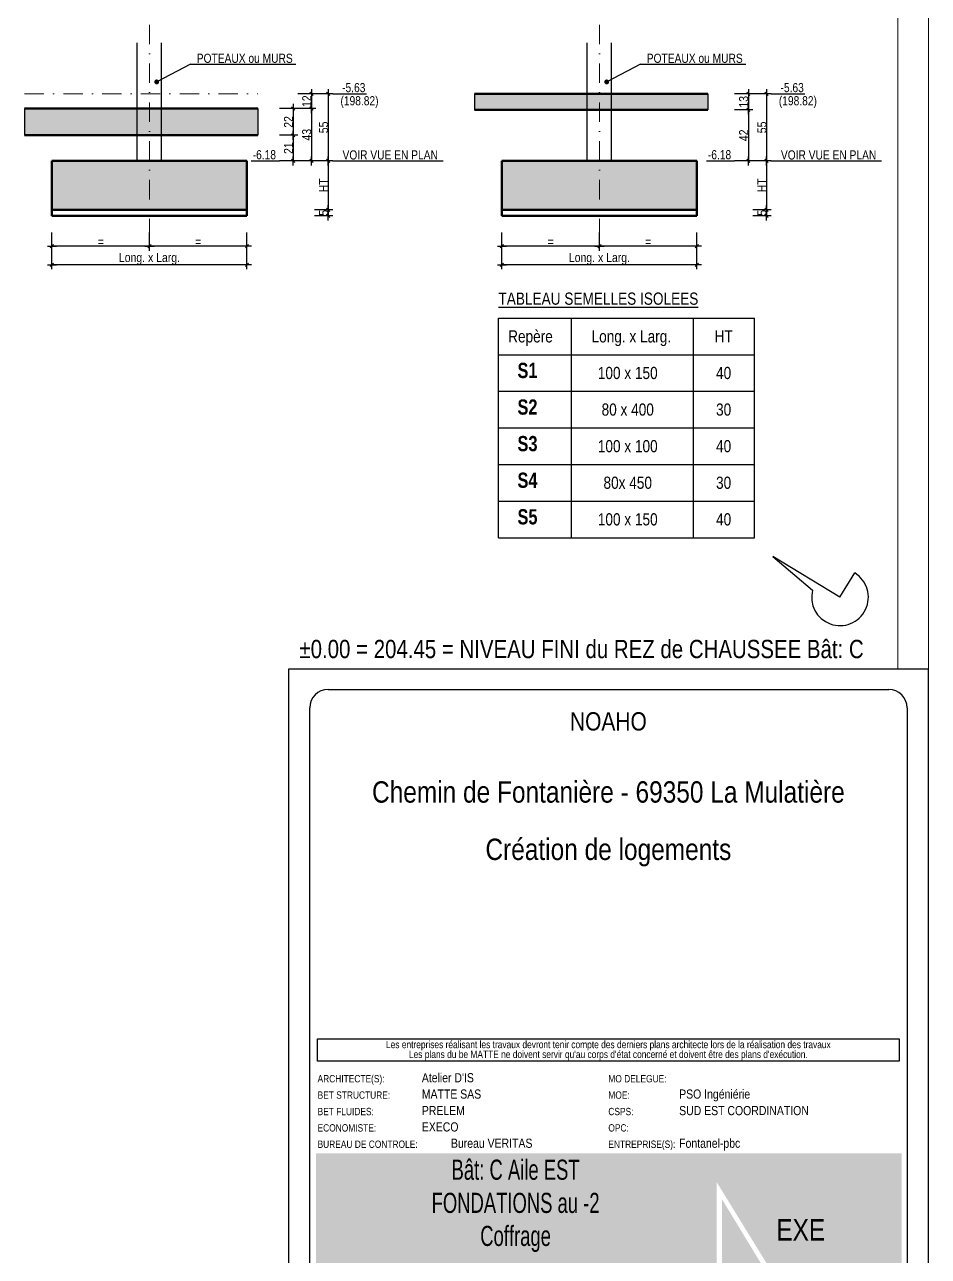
# Model space of a CAD drawing. Header units: centimetres. Extents: x 16433 to 114398, y -50094 to -12305.
# Drawn here: x 33590 to 35073, y -38726 to -36706 of the extents above; entities that cross this region are included whole.
import ezdxf
from ezdxf.enums import TextEntityAlignment as Align

# ---------------------------------------------------------------- set-up
doc = ezdxf.new("R2010")
doc.units = ezdxf.units.CM
doc.header["$LTSCALE"] = 0.5
doc.linetypes.add('TIRETPT2', pattern=[12.7, 6.35, -3.175, 0, -3.175])
doc.linetypes.add('TIRETPTX2', pattern=[50.8, 25.4, -12.7, 0, -12.7])
doc.layers.get('DEFPOINTS').update_dxf_attribs({"linetype": 'CONTINUOUS'})
for name, color, linetype in [('01-cartouche', 7, 'CONTINUOUS'), ('01-cartouche-cage A', 7, 'CONTINUOUS'), ('01_cote_gen', 4, 'CONTINUOUS'), ('01_linteaux', 2, 'CONTINUOUS'), ('01_poch_murs', 253, 'CONTINUOUS'), ('01_poch_poteaux', 250, 'CONTINUOUS'), ('01_texte', 230, 'CONTINUOUS'), ('AA_COTES', 2, 'CONTINUOUS')]:
    doc.layers.add(name, color=color, linetype=linetype)
for name, color, linetype, lineweight in [('01_Cad_1_', 5, 'CONTINUOUS', 9), ('01_murs_coup', 5, 'CONTINUOUS', 60), ('01_tram_axes', 2, 'TIRETPTX2', 9)]:
    doc.layers.add(name, color=color, linetype=linetype, lineweight=lineweight)
doc.styles.add('cartouche', font='ARIALN.TTF', dxfattribs={"width": 0.01})
doc.styles.add('impact', font='impact.ttf')
doc.styles.add('MATTE_TXT', font='arial.ttf')
doc.styles.add('STYLE2', font='ARIALN.TTF')
doc.styles.add('stylemattecart', font='ARIALN.TTF')
doc.dimstyles.new('JB25', dxfattribs={"dimscale": 0.1, "dimtxt": 150, "dimasz": 15, "dimexe": 0.1, "dimexo": 0.1, "dimgap": 0.09, "dimtad": 1, "dimdec": 1, "dimlfac": 0.5, "dimdsep": 46, "dimtxsty": 'STYLE2', "dimblk1": 'BOND_G', "dimblk2": 'BOND_D', "dimsah": 1, "dimcen": 1.5, "dimdle": 0.01, "dimse1": 1, "dimse2": 1, "dimclrd": 4, "dimclre": 2, "dimclrt": 6, "dimazin": 2, "dimtfac": 2.333333, "dimtdec": 1, "dimtix": 1, "dimtmove": 2, "dimatfit": 3, "dimldrblk": 'BOND_G', "dimfxl": 1, "dimtolj": 1, "dimtzin": 0, "dimarcsym": 0})

# ---------------------------------------------------------------- blocks, each defined once
blk = doc.blocks.new('cartstruc')
at = {"layer": '01-cartouche-cage A', "linetype": 'Continuous'}
h = blk.add_hatch(color=9, dxfattribs=at)
h.dxf.hatch_style = 2
h.paths.add_polyline_path([(-43.6, 691.3), (-1004.8, 691.3), (-1004.8, 473.8), (-347.3, 473.8), (-347.3, 644.1), (-242.5, 473.8), (-43.6, 473.8)])
h.paths.add_polyline_path([(-951, 670.1), (-407.9, 670.1), (-407.9, 498.5), (-951, 498.5)], flags=24)
h.paths.add_polyline_path([(-223.9, 590.8), (-105, 590.8), (-105, 608.8), (-223.9, 608.8)], flags=24)
h.paths.add_polyline_path([(-224.7, 609.7), (-105.7, 609.7), (-105.7, 627.7), (-224.7, 627.7)], flags=24)
h.paths.add_polyline_path([(-226.3, 624.9), (-64.8, 624.9), (-64.8, 652.4), (-226.3, 652.4)], flags=24)
h.paths.add_polyline_path([(-226.3, 646.9), (-85, 646.9), (-85, 674.3), (-226.3, 674.3)], flags=24)
h = blk.add_hatch(color=1, dxfattribs=at)
h.dxf.hatch_style = 2
h.paths.add_polyline_path([(-338.4, 615.7), (-338.4, 95.5), (-95.1, 215.8)])
h.paths.add_polyline_path([(-318.9, 264.4), (-190.8, 265.4), (-191.1, 303.5), (-319.2, 302.5)], flags=24)
h.paths.add_polyline_path([(-326.5, 202.5), (-70.2, 203.9), (-70.5, 265.1), (-326.9, 263.8)], flags=9)
h = blk.add_hatch(color=8, dxfattribs=at)
h.dxf.hatch_style = 2
h.paths.add_polyline_path([(-45, 258.5), (-110.7, 258.5), (-81.6, 211.1), (-347.1, 79.6), (-347.1, 258.5), (-1003.4, 258.5), (-1003.4, 43.7), (-45, 43.7)])
h.paths.add_polyline_path([(-202.1, 89.1), (-60, 89.1), (-60, 127.9), (-202.1, 127.9)], flags=24)
h.paths.add_polyline_path([(-999.3, 201), (-637.8, 201), (-637.8, 47), (-999.3, 47)], flags=24)
h.paths.add_polyline_path([(-978.3, 193.3), (-435, 193.3), (-435, 254.8), (-978.3, 254.8)], flags=24)
h.paths.add_polyline_path([(-559.9, 135.5), (-504.8, 135.5), (-504.8, 166.4), (-559.9, 166.4)], flags=24)
h.paths.add_polyline_path([(-203.2, 50.3), (-56.6, 50.3), (-56.6, 88.6), (-203.2, 88.6)], flags=24)
h.paths.add_polyline_path([(-457.1, 55), (-402.4, 55), (-402.4, 85.9), (-457.1, 85.9)], flags=24)
h.paths.add_polyline_path([(-458.8, 92.7), (-404.1, 92.7), (-404.1, 123.6), (-458.8, 123.6)], flags=24)
h.paths.add_polyline_path([(-557.8, 55.3), (-498.9, 55.3), (-498.9, 86.2), (-557.8, 86.2)], flags=24)
h.paths.add_polyline_path([(-550.6, 93.7), (-498.3, 93.7), (-498.3, 124.6), (-550.6, 124.6)], flags=24)
h.paths.add_polyline_path([(-459.9, 172.5), (-408.3, 172.5), (-408.3, 203.4), (-459.9, 203.4)], flags=24)
h.paths.add_polyline_path([(-547.6, 175), (-500.7, 175), (-500.7, 205.9), (-547.6, 205.9)], flags=24)
h.paths.add_polyline_path([(-562.3, 213.8), (-499.3, 213.8), (-499.3, 244.7), (-562.3, 244.7)], flags=8)
h.paths.add_polyline_path([(-458.6, 213), (-411.3, 213), (-411.3, 243.9), (-458.6, 243.9)], flags=24)
h.paths.add_polyline_path([(-457.7, 133.4), (-405.4, 133.4), (-405.4, 164.4), (-457.7, 164.4)], flags=24)
for p, q in [((0, 1485), (-1050, 1485)), ((-1050, 1485), (-1050, 0)), ((0, 0), (0, 1485)), ((-1050, 0), (0, 0))]:
    blk.add_line(p, q, dxfattribs=at)
at = {"layer": '01-cartouche-cage A', "color": 7, "linetype": 'Continuous'}
for p, q in [((-985, 1452), (-65, 1452)), ((-1015, 60), (-1015, 1422)), ((-35, 1422), (-35, 292.1)), ((-35, 292.1), (-35, 60)), ((-65, 30), (-985, 30))]:
    blk.add_line(p, q, dxfattribs=at)
at = {"layer": '01-cartouche-cage A', "color": 7}
for p, q in [((-1002.2, 879.3), (-48.1, 879.3)), ((-1002.2, 842.3), (-1002.2, 879.3)), ((-48.1, 879.3), (-48.1, 842.3)), ((-48.1, 842.3), (-1002.2, 842.3))]:
    blk.add_line(p, q, dxfattribs=at)
at = {"layer": '01-cartouche-cage A', "color": 8}
for p, q in [((-914.7, 466.6), (-914.7, 263.2)), ((-809.1, 466.6), (-809.1, 263.2)), ((-1003.6, 442.3), (-351, 442.3)), ((-1003.6, 414.4), (-351, 414.4)), ((-1003.6, 383.3), (-351, 383.3)), ((-1003.6, 352.2), (-351, 352.2)), ((-1003.6, 321.1), (-351, 321.1)), ((-1003.6, 290), (-351, 290))]:
    blk.add_line(p, q, dxfattribs=at)
at = {"layer": '01-cartouche-cage A', "color": 7, "linetype": 'Continuous'}
for centre, start, end in [((-985, 1422), 90, 180), ((-65, 1422), 0, 90), ((-985, 60), 180, 270), ((-65, 60), 270, 0)]:
    blk.add_arc(centre, 30, start, end, dxfattribs=at)
at = {"layer": '01-cartouche-cage A', "color": 7, "style": 'stylemattecart'}
for s, p in [('Les entreprises réalisant les travaux devront tenir compte des derniers plans architecte lors de la réalisation des travaux', (-525.1, 869.8)), ("Les plans du be MATTE ne doivent servir qu'au corps d'état concerné et doivent être des plans d'exécution.", (-525.1, 853.7))]:
    blk.add_text(s, height=12, dxfattribs=at).set_placement(p, align=Align.MIDDLE_CENTER)
at = {"layer": '01-cartouche-cage A', "color": 8, "style": 'cartouche'}
for s, p in [('ARCHITECTE(S):', (-1002.2, 807.7)), ('MO DELEGUE:', (-525.1, 807.7)), ('BET STRUCTURE:', (-1002.2, 780.9)), ('MOE:', (-525.1, 780.9)), ('BET FLUIDES:', (-1002.2, 753.9)), ('CSPS:', (-525.1, 753.9)), ('ECONOMISTE:', (-1002.2, 727.1)), ('OPC:', (-525.1, 727.1)), ('BUREAU DE CONTROLE:', (-1002.2, 700.3)), ('ENTREPRISE(S):', (-525.1, 700.3))]:
    blk.add_text(s, height=12, dxfattribs=at).set_placement(p)
at = {"layer": '01-cartouche-cage A', "color": 7, "style": 'stylemattecart'}
for s, height, p in [('Contrainte de sol:', 12, (-249.5, 493.8)), ('Contrainte sur le sol:', 12, (-246.5, 494.4)), ('Dessiné par :', 15, (-558.6, 137)), ('Contrôlé par :', 15, (-558.6, 108.9)), ('119 BOULEVARD STALINGRAD 69100 VILLEURBANNE', 12, (-995.8, 103.8)), ('Tél. 04 72 44  02 87  Fax 04 72 44 26 59', 12, (-942.6, 78.4)), ('Echelle         :', 15, (-558.6, 80.8)), ('E-mail : bet@matte.fr', 12, (-884.2, 55.6))]:
    blk.add_text(s, height=height, dxfattribs=at).set_placement(p)
for s, height, width, p, p2 in [('INDICE', 16, 0.941138, (-988.7, 451.3), (-930.3, 451.3)), ('DATE', 16, 0.922192, (-883.4, 452), (-838.3, 452)), ('MODIFICATIONS', 16, 0.943218, (-674.7, 452.8), (-537.3, 452.8)), ('Aciers HA (T) FeE500', 16, 0.978863, (-225.4, 442.3), (-49.9, 442.3)), ('Aciers Doux (Ø) FeE 235', 16, 0.76709, (-207, 412.3), (-49.9, 412.3)), ('Aciers TS FeE 500', 16, 0.901377, (-188.6, 382.3), (-49.9, 382.3)), ('Béton fc28 >= 25MPa', 16, 0.678142, (-170.1, 352.3), (-49.9, 352.3)), ('Enrobage = 3 cm', 16, 0.726904, (-151.7, 322.3), (-49.9, 322.3)), ('Affaire N°', 25, 1.15762, (-196.3, 96), (-51.1, 96))]:
    blk.add_text(s, height=height, dxfattribs=dict(at, width=width)).set_placement(p, p2, align=Align.FIT)
at = {"layer": '01-cartouche-cage A', "color": 255, "style": 'stylemattecart'}
for s, height, p in [('PLAN N°', 25, (-321, 317.2)), ('DATE :', 15, (-321, 231.2)), ("BUREAU D'ÉTUDES", 20, (-926.6, 170.9)), ('STRUCTURES ET FLUIDES', 20, (-966.1, 137.2))]:
    blk.add_text(s, height=height, dxfattribs=at).set_placement(p)
at = {"layer": '01-cartouche-cage A', "color": 255, "style": 'stylemattecart', "width": 1.812358}
blk.add_text('MATTÉ', height=41, dxfattribs=at).set_placement((-968, 203.6), (-679.6, 203.6), align=Align.FIT)
at = {"layer": '01-cartouche-cage A', "color": 7, "style": 'stylemattecart'}
for tag, height, p in [('NOMCLIENT', 30, (-525, 1399.6)), ('ADRESSE1CLIENT', 25, (-525, 1326.7)), ('ADRESSE2CLIENT', 25, (-525, 1283.9)), ('NOMAFFAIRE1', 45, (-525.1, 1189.8)), ('NOMAFFAIRE2', 45, (-525.1, 1110.4)), ('NOMAFFAIRE3', 45, (-525.1, 1031.7)), ('ADRESSE1AFFAIRE', 20, (-525.1, 943.3)), ('ADRESSE2AFFAIRE', 20, (-525.1, 909.2)), ('INDICE-A', 15, (-959.1, 428.4)), ('DATE-A', 15, (-861.9, 428.4)), ('INDICE-B', 15, (-959.1, 400.5)), ('DATE-B', 15, (-861.9, 400.5)), ('INDICE-C', 15, (-959.1, 369.4)), ('DATE-C', 15, (-861.9, 369.4)), ('INDICE-D', 15, (-959.1, 338.3)), ('DATE-D', 15, (-861.9, 338.3)), ('INDICE-E', 15, (-959.1, 307.2)), ('DATE-E', 15, (-861.9, 307.2)), ('INDICE-F', 15, (-959.1, 276.1)), ('DATE-F', 15, (-861.9, 276.1))]:
    blk.add_attdef(tag, text='', height=height, dxfattribs=at).set_placement(p, align=Align.MIDDLE_CENTER)
for tag, height, p in [('NOMARCHI', 15, (-831.1, 803.3)), ('MODEL', 15, (-408.9, 803.3)), ('BETSTRUCTURE', 15, (-831.1, 776.5)), ('MOE', 15, (-408.9, 776.5)), ('BETFLUIDES', 15, (-831.1, 749.5)), ('CSPS', 15, (-408.9, 749.5)), ('ECONOMISTE', 15, (-831.1, 722.7)), ('OPC', 15, (-408.9, 722.7)), ('BDC', 15, (-831.1, 695.9)), ('NOMENTREPRISE', 15, (-408.9, 695.9)), ('NUMBAT', 27, (-249.5, 614.7)), ('PHASE', 35, (-249.5, 537.9)), ('CONT-SOL', 12, (-138.6, 490.2)), ('NOMDESS', 15, (-451.8, 132.3)), ('NOMING', 15, (-451.8, 104.3)), ('ECH', 15, (-451.8, 76.3)), ('NUMAFF', 25, (-196.3, 48.9))]:
    blk.add_attdef(tag, text='', height=height, dxfattribs=at).set_placement(p, align=Align.BOTTOM_LEFT)
at = {"layer": '01-cartouche-cage A', "color": 7, "style": 'stylemattecart', "width": 0.8}
for tag, p in [('TITRTEPLAN1', (-677.3, 664.6)), ('TITRTEPLAN2', (-677.3, 610.2)), ('TITRTEPLAN3', (-677.3, 556)), ('TITRTEPLAN4', (-677.3, 501.4))]:
    blk.add_attdef(tag, text='', height=33, dxfattribs=at).set_placement(p, align=Align.MIDDLE_CENTER)
at = {"layer": '01-cartouche-cage A', "color": 7, "style": 'stylemattecart'}
for tag, p in [('MODIF-A', (-802.6, 428.4)), ('MODIF-B', (-802.6, 400.5)), ('MODIF-C', (-802.6, 369.4)), ('MODIF-D', (-802.6, 338.3)), ('MODIF-E', (-802.6, 307.2)), ('MODIF-F', (-802.6, 276.1))]:
    blk.add_attdef(tag, text='', height=15, dxfattribs=at).set_placement(p, align=Align.MIDDLE_LEFT)
at = {"layer": '01-cartouche-cage A', "color": 255, "style": 'stylemattecart'}
for tag, height, p in [('N°P', 35, (-321, 256)), ('IP', 35, (-210.3, 256)), ('DATEPLAN', 15, (-257.7, 226.8))]:
    blk.add_attdef(tag, text='', height=height, dxfattribs=at).set_placement(p, align=Align.BOTTOM_LEFT)
blk = doc.blocks.new('BOND_G')
at = {"layer": 'AA_COTES', "color": 0}
for p, q in [((0, -5), (0, 15)), ((5, 0), (-5, 0)), ((1.8, 1.8), (-1.8, -1.8))]:
    blk.add_line(p, q, dxfattribs=at)
blk = doc.blocks.new('BOND_D')
at = {"layer": 'AA_COTES', "color": 0}
for p, q in [((5, 0), (-5, 0)), ((-1.8, -1.8), (1.8, 1.8)), ((0, 5), (0, -15))]:
    blk.add_line(p, q, dxfattribs=at)
blk = doc.blocks.new('*D3890')
at = {"layer": '01_poch_poteaux', "color": 4, "lineweight": -2, "transparency": 16777216}
blk.add_line((34691.4, -37069.6), (34534.4, -37069.6), dxfattribs=at)
at = {"layer": 'DEFPOINTS', "color": 0}
for p in [(34532.9, -37031.6), (34692.9, -37019.7), (34532.9, -37069.6)]:
    blk.add_point(p, dxfattribs=at)
at = {"layer": '01_poch_poteaux', "color": 4, "lineweight": -2, "transparency": 16777216, "xscale": 1.5, "yscale": 1.5, "zscale": 1.5, "rotation": 180}
blk.add_blockref('BOND_D', (34532.9, -37069.6), dxfattribs=at)
at = {"layer": '01_poch_poteaux', "color": 4, "lineweight": -2, "transparency": 16777216, "xscale": 1.5, "yscale": 1.5, "zscale": 1.5}
blk.add_blockref('BOND_G', (34692.9, -37069.6), dxfattribs=at)
at = {"layer": '01_poch_poteaux', "color": 6, "transparency": 16777216, "insert": (34612.9, -37062.1), "char_height": 15, "attachment_point": 5, "style": 'STYLE2'}
blk.add_mtext('\\A1;=', dxfattribs=at)
blk = doc.blocks.new('*D3891')
at = {"layer": '01_poch_poteaux', "color": 4, "lineweight": -2, "transparency": 16777216}
blk.add_line((34531.4, -37069.6), (34374.4, -37069.6), dxfattribs=at)
at = {"layer": 'DEFPOINTS', "color": 0}
for p in [(34372.9, -37031.6), (34532.9, -37019.7), (34372.9, -37069.6)]:
    blk.add_point(p, dxfattribs=at)
at = {"layer": '01_poch_poteaux', "color": 4, "lineweight": -2, "transparency": 16777216, "xscale": 1.5, "yscale": 1.5, "zscale": 1.5, "rotation": 180}
blk.add_blockref('BOND_D', (34372.9, -37069.6), dxfattribs=at)
at = {"layer": '01_poch_poteaux', "color": 4, "lineweight": -2, "transparency": 16777216, "xscale": 1.5, "yscale": 1.5, "zscale": 1.5}
blk.add_blockref('BOND_G', (34532.9, -37069.6), dxfattribs=at)
at = {"layer": '01_poch_poteaux', "color": 6, "transparency": 16777216, "insert": (34452.9, -37062.1), "char_height": 15, "attachment_point": 5, "style": 'STYLE2'}
blk.add_mtext('\\A1;=', dxfattribs=at)
blk = doc.blocks.new('*D3885')
at = {"layer": '01_cote_gen', "color": 4, "lineweight": -2, "transparency": 16777216}
blk.add_line((34777.2, -36821.2), (34777.2, -36844.2), dxfattribs=at)
at = {"layer": 'DEFPOINTS', "color": 0}
for p in [(34754.7, -36819.7), (34754.7, -36845.7), (34777.2, -36845.7)]:
    blk.add_point(p, dxfattribs=at)
at = {"layer": '01_cote_gen', "color": 4, "lineweight": -2, "transparency": 16777216, "xscale": 1.5, "yscale": 1.5, "zscale": 1.5}
for name, p, rotation in [('BOND_G', (34777.2, -36819.7), 90), ('BOND_D', (34777.2, -36845.7), 270)]:
    blk.add_blockref(name, p, dxfattribs=dict(at, rotation=rotation))
at = {"layer": '01_cote_gen', "color": 6, "transparency": 16777216, "insert": (34769.5, -36832.7), "char_height": 15, "attachment_point": 5, "rotation": 90, "style": 'STYLE2'}
blk.add_mtext('\\A1;13', dxfattribs=at)
blk = doc.blocks.new('*D3886')
at = {"layer": '01_cote_gen', "color": 4, "lineweight": -2, "transparency": 16777216}
blk.add_line((34777.2, -36847.2), (34777.2, -36928.2), dxfattribs=at)
at = {"layer": 'DEFPOINTS', "color": 0}
for p in [(34754.7, -36845.7), (34736.8, -36929.7), (34777.2, -36929.7)]:
    blk.add_point(p, dxfattribs=at)
at = {"layer": '01_cote_gen', "color": 4, "lineweight": -2, "transparency": 16777216, "xscale": 1.5, "yscale": 1.5, "zscale": 1.5}
for name, p, rotation in [('BOND_G', (34777.2, -36845.7), 90), ('BOND_D', (34777.2, -36929.7), 270)]:
    blk.add_blockref(name, p, dxfattribs=dict(at, rotation=rotation))
at = {"layer": '01_cote_gen', "color": 6, "transparency": 16777216, "insert": (34769.6, -36887.7), "char_height": 15, "attachment_point": 5, "rotation": 90, "style": 'STYLE2'}
blk.add_mtext('\\A1;42', dxfattribs=at)
blk = doc.blocks.new('*D3887')
at = {"layer": '01_cote_gen', "color": 4, "lineweight": -2, "transparency": 16777216}
blk.add_line((34691.4, -37099.9), (34374.4, -37099.9), dxfattribs=at)
at = {"layer": 'DEFPOINTS', "color": 0}
for p in [(34372.9, -37077.1), (34692.9, -37077.1), (34372.9, -37099.9)]:
    blk.add_point(p, dxfattribs=at)
at = {"layer": '01_cote_gen', "color": 4, "lineweight": -2, "transparency": 16777216, "xscale": 1.5, "yscale": 1.5, "zscale": 1.5, "rotation": 180}
blk.add_blockref('BOND_D', (34372.9, -37099.9), dxfattribs=at)
at = {"layer": '01_cote_gen', "color": 4, "lineweight": -2, "transparency": 16777216, "xscale": 1.5, "yscale": 1.5, "zscale": 1.5}
blk.add_blockref('BOND_G', (34692.9, -37099.9), dxfattribs=at)
at = {"layer": '01_cote_gen', "color": 6, "transparency": 16777216, "insert": (34532.9, -37090.2), "char_height": 15, "attachment_point": 5, "style": 'STYLE2'}
blk.add_mtext('\\A1;Long. x Larg.', dxfattribs=at)
blk = doc.blocks.new('*D3888')
at = {"layer": '01_cote_gen', "color": 4, "lineweight": -2, "transparency": 16777216}
blk.add_line((34807.2, -37011.2), (34807.2, -37018.2), dxfattribs=at)
at = {"layer": 'DEFPOINTS', "color": 0}
for p in [(34766.8, -37009.7), (34766.8, -37019.7), (34807.2, -37019.7)]:
    blk.add_point(p, dxfattribs=at)
at = {"layer": '01_cote_gen', "color": 4, "lineweight": -2, "transparency": 16777216, "xscale": 1.5, "yscale": 1.5, "zscale": 1.5}
for name, p, rotation in [('BOND_G', (34807.2, -37009.7), 90), ('BOND_D', (34807.2, -37019.7), 270)]:
    blk.add_blockref(name, p, dxfattribs=dict(at, rotation=rotation))
at = {"layer": '01_cote_gen', "color": 6, "transparency": 16777216, "insert": (34799.5, -37014.7), "char_height": 15, "attachment_point": 5, "rotation": 90, "style": 'STYLE2'}
blk.add_mtext('\\A1;5', dxfattribs=at)
blk = doc.blocks.new('*D3889')
at = {"layer": '01_cote_gen', "color": 4, "lineweight": -2, "transparency": 16777216}
blk.add_line((34807.2, -36931.2), (34807.2, -37008.2), dxfattribs=at)
at = {"layer": 'DEFPOINTS', "color": 0}
for p in [(34784.7, -36929.7), (34784.7, -37009.7), (34807.2, -37009.7)]:
    blk.add_point(p, dxfattribs=at)
at = {"layer": '01_cote_gen', "color": 4, "lineweight": -2, "transparency": 16777216, "xscale": 1.5, "yscale": 1.5, "zscale": 1.5}
for name, p, rotation in [('BOND_G', (34807.2, -36929.7), 90), ('BOND_D', (34807.2, -37009.7), 270)]:
    blk.add_blockref(name, p, dxfattribs=dict(at, rotation=rotation))
at = {"layer": '01_cote_gen', "color": 6, "transparency": 16777216, "insert": (34799.6, -36969.7), "char_height": 15, "attachment_point": 5, "rotation": 90, "style": 'STYLE2'}
blk.add_mtext('\\A1;HT', dxfattribs=at)
blk = doc.blocks.new('*D3902')
at = {"layer": '01_cote_gen', "color": 4, "lineweight": -2, "transparency": 16777216}
blk.add_line((34807.2, -36821.2), (34807.2, -36928.2), dxfattribs=at)
at = {"layer": 'DEFPOINTS', "color": 0}
for p in [(34784.7, -36819.7), (34793.7, -36929.7), (34807.2, -36929.7)]:
    blk.add_point(p, dxfattribs=at)
at = {"layer": '01_cote_gen', "color": 4, "lineweight": -2, "transparency": 16777216, "xscale": 1.5, "yscale": 1.5, "zscale": 1.5}
for name, p, rotation in [('BOND_G', (34807.2, -36819.7), 90), ('BOND_D', (34807.2, -36929.7), 270)]:
    blk.add_blockref(name, p, dxfattribs=dict(at, rotation=rotation))
at = {"layer": '01_cote_gen', "color": 6, "transparency": 16777216, "insert": (34799.5, -36874.7), "char_height": 15, "attachment_point": 5, "rotation": 90, "style": 'STYLE2'}
blk.add_mtext('\\A1;55', dxfattribs=at)
blk = doc.blocks.new('*D3904')
at = {"layer": '01_poch_poteaux', "color": 4, "lineweight": -2, "transparency": 16777216}
blk.add_line((33953.1, -37069.6), (33796.1, -37069.6), dxfattribs=at)
at = {"layer": 'DEFPOINTS', "color": 0}
for p in [(33794.6, -37031.6), (33954.6, -37019.7), (33794.6, -37069.6)]:
    blk.add_point(p, dxfattribs=at)
at = {"layer": '01_poch_poteaux', "color": 4, "lineweight": -2, "transparency": 16777216, "xscale": 1.5, "yscale": 1.5, "zscale": 1.5, "rotation": 180}
blk.add_blockref('BOND_D', (33794.6, -37069.6), dxfattribs=at)
at = {"layer": '01_poch_poteaux', "color": 4, "lineweight": -2, "transparency": 16777216, "xscale": 1.5, "yscale": 1.5, "zscale": 1.5}
blk.add_blockref('BOND_G', (33954.6, -37069.6), dxfattribs=at)
at = {"layer": '01_poch_poteaux', "color": 6, "transparency": 16777216, "insert": (33874.6, -37062.1), "char_height": 15, "attachment_point": 5, "style": 'STYLE2'}
blk.add_mtext('\\A1;=', dxfattribs=at)
blk = doc.blocks.new('*D3905')
at = {"layer": '01_poch_poteaux', "color": 4, "lineweight": -2, "transparency": 16777216}
blk.add_line((33793.1, -37069.6), (33636.1, -37069.6), dxfattribs=at)
at = {"layer": 'DEFPOINTS', "color": 0}
for p in [(33634.6, -37031.6), (33794.6, -37019.7), (33634.6, -37069.6)]:
    blk.add_point(p, dxfattribs=at)
at = {"layer": '01_poch_poteaux', "color": 4, "lineweight": -2, "transparency": 16777216, "xscale": 1.5, "yscale": 1.5, "zscale": 1.5, "rotation": 180}
blk.add_blockref('BOND_D', (33634.6, -37069.6), dxfattribs=at)
at = {"layer": '01_poch_poteaux', "color": 4, "lineweight": -2, "transparency": 16777216, "xscale": 1.5, "yscale": 1.5, "zscale": 1.5}
blk.add_blockref('BOND_G', (33794.6, -37069.6), dxfattribs=at)
at = {"layer": '01_poch_poteaux', "color": 6, "transparency": 16777216, "insert": (33714.6, -37062.1), "char_height": 15, "attachment_point": 5, "style": 'STYLE2'}
blk.add_mtext('\\A1;=', dxfattribs=at)
blk = doc.blocks.new('*D3906')
at = {"layer": '01_cote_gen', "color": 4, "lineweight": -2, "transparency": 16777216}
blk.add_line((34030.4, -36845.2), (34030.4, -36886.2), dxfattribs=at)
at = {"layer": 'DEFPOINTS', "color": 0}
for p in [(34007.9, -36843.7), (34007.9, -36887.7), (34030.4, -36887.7)]:
    blk.add_point(p, dxfattribs=at)
at = {"layer": '01_cote_gen', "color": 4, "lineweight": -2, "transparency": 16777216, "xscale": 1.5, "yscale": 1.5, "zscale": 1.5}
for name, p, rotation in [('BOND_G', (34030.4, -36843.7), 90), ('BOND_D', (34030.4, -36887.7), 270)]:
    blk.add_blockref(name, p, dxfattribs=dict(at, rotation=rotation))
at = {"layer": '01_cote_gen', "color": 6, "transparency": 16777216, "insert": (34022.8, -36865.7), "char_height": 15, "attachment_point": 5, "rotation": 90, "style": 'STYLE2'}
blk.add_mtext('\\A1;22', dxfattribs=at)
blk = doc.blocks.new('*D3907')
at = {"layer": '01_cote_gen', "color": 4, "lineweight": -2, "transparency": 16777216}
blk.add_line((34030.4, -36889.2), (34030.4, -36928.2), dxfattribs=at)
at = {"layer": 'DEFPOINTS', "color": 0}
for p in [(34007.9, -36887.7), (33989.9, -36929.7), (34030.4, -36929.7)]:
    blk.add_point(p, dxfattribs=at)
at = {"layer": '01_cote_gen', "color": 4, "lineweight": -2, "transparency": 16777216, "xscale": 1.5, "yscale": 1.5, "zscale": 1.5}
for name, p, rotation in [('BOND_G', (34030.4, -36887.7), 90), ('BOND_D', (34030.4, -36929.7), 270)]:
    blk.add_blockref(name, p, dxfattribs=dict(at, rotation=rotation))
at = {"layer": '01_cote_gen', "color": 6, "transparency": 16777216, "insert": (34022.8, -36908.7), "char_height": 15, "attachment_point": 5, "rotation": 90, "style": 'STYLE2'}
blk.add_mtext('\\A1;21', dxfattribs=at)
blk = doc.blocks.new('*D3908')
at = {"layer": '01_cote_gen', "color": 4, "lineweight": -2, "transparency": 16777216}
blk.add_line((33953.1, -37099.9), (33636.1, -37099.9), dxfattribs=at)
at = {"layer": 'DEFPOINTS', "color": 0}
for p in [(33634.6, -37077.1), (33954.6, -37077.1), (33634.6, -37099.9)]:
    blk.add_point(p, dxfattribs=at)
at = {"layer": '01_cote_gen', "color": 4, "lineweight": -2, "transparency": 16777216, "xscale": 1.5, "yscale": 1.5, "zscale": 1.5, "rotation": 180}
blk.add_blockref('BOND_D', (33634.6, -37099.9), dxfattribs=at)
at = {"layer": '01_cote_gen', "color": 4, "lineweight": -2, "transparency": 16777216, "xscale": 1.5, "yscale": 1.5, "zscale": 1.5}
blk.add_blockref('BOND_G', (33954.6, -37099.9), dxfattribs=at)
at = {"layer": '01_cote_gen', "color": 6, "transparency": 16777216, "insert": (33794.6, -37090.2), "char_height": 15, "attachment_point": 5, "style": 'STYLE2'}
blk.add_mtext('\\A1;Long. x Larg.', dxfattribs=at)
blk = doc.blocks.new('*D3909')
at = {"layer": '01_cote_gen', "color": 4, "lineweight": -2, "transparency": 16777216}
blk.add_line((34087.9, -37011.2), (34087.9, -37018.2), dxfattribs=at)
at = {"layer": 'DEFPOINTS', "color": 0}
for p in [(34047.5, -37009.7), (34047.5, -37019.7), (34087.9, -37019.7)]:
    blk.add_point(p, dxfattribs=at)
at = {"layer": '01_cote_gen', "color": 4, "lineweight": -2, "transparency": 16777216, "xscale": 1.5, "yscale": 1.5, "zscale": 1.5}
for name, p, rotation in [('BOND_G', (34087.9, -37009.7), 90), ('BOND_D', (34087.9, -37019.7), 270)]:
    blk.add_blockref(name, p, dxfattribs=dict(at, rotation=rotation))
at = {"layer": '01_cote_gen', "color": 6, "transparency": 16777216, "insert": (34080.2, -37014.7), "char_height": 15, "attachment_point": 5, "rotation": 90, "style": 'STYLE2'}
blk.add_mtext('\\A1;5', dxfattribs=at)
blk = doc.blocks.new('*D3910')
at = {"layer": '01_cote_gen', "color": 4, "lineweight": -2, "transparency": 16777216}
blk.add_line((34087.9, -36931.2), (34087.9, -37008.2), dxfattribs=at)
at = {"layer": 'DEFPOINTS', "color": 0}
for p in [(34065.4, -36929.7), (34065.4, -37009.7), (34087.9, -37009.7)]:
    blk.add_point(p, dxfattribs=at)
at = {"layer": '01_cote_gen', "color": 4, "lineweight": -2, "transparency": 16777216, "xscale": 1.5, "yscale": 1.5, "zscale": 1.5}
for name, p, rotation in [('BOND_G', (34087.9, -36929.7), 90), ('BOND_D', (34087.9, -37009.7), 270)]:
    blk.add_blockref(name, p, dxfattribs=dict(at, rotation=rotation))
at = {"layer": '01_cote_gen', "color": 6, "transparency": 16777216, "insert": (34080.4, -36969.7), "char_height": 15, "attachment_point": 5, "rotation": 90, "style": 'STYLE2'}
blk.add_mtext('\\A1;HT', dxfattribs=at)
blk = doc.blocks.new('*D3903')
at = {"layer": '01_cote_gen', "color": 4, "lineweight": -2, "transparency": 16777216}
blk.add_line((34060.3, -36845.2), (34060.3, -36928.2), dxfattribs=at)
at = {"layer": 'DEFPOINTS', "color": 0}
for p in [(34037.9, -36843.7), (34046.8, -36929.7), (34060.3, -36929.7)]:
    blk.add_point(p, dxfattribs=at)
at = {"layer": '01_cote_gen', "color": 4, "lineweight": -2, "transparency": 16777216, "xscale": 1.5, "yscale": 1.5, "zscale": 1.5}
for name, p, rotation in [('BOND_G', (34060.3, -36843.7), 90), ('BOND_D', (34060.3, -36929.7), 270)]:
    blk.add_blockref(name, p, dxfattribs=dict(at, rotation=rotation))
at = {"layer": '01_cote_gen', "color": 6, "transparency": 16777216, "insert": (34052.7, -36886.7), "char_height": 15, "attachment_point": 5, "rotation": 90, "style": 'STYLE2'}
blk.add_mtext('\\A1;43', dxfattribs=at)
blk = doc.blocks.new('*D3911')
at = {"layer": '01_cote_gen', "color": 4, "lineweight": -2, "transparency": 16777216}
blk.add_line((34060.3, -36821.2), (34060.3, -36842.2), dxfattribs=at)
at = {"layer": 'DEFPOINTS', "color": 0}
for p in [(34007.9, -36819.7), (33992.5, -36843.7), (34060.3, -36843.7)]:
    blk.add_point(p, dxfattribs=at)
at = {"layer": '01_cote_gen', "color": 4, "lineweight": -2, "transparency": 16777216, "xscale": 1.5, "yscale": 1.5, "zscale": 1.5}
for name, p, rotation in [('BOND_G', (34060.3, -36819.7), 90), ('BOND_D', (34060.3, -36843.7), 270)]:
    blk.add_blockref(name, p, dxfattribs=dict(at, rotation=rotation))
at = {"layer": '01_cote_gen', "color": 6, "transparency": 16777216, "insert": (34052.8, -36831.7), "char_height": 15, "attachment_point": 5, "rotation": 90, "style": 'STYLE2'}
blk.add_mtext('\\A1;12', dxfattribs=at)
blk = doc.blocks.new('*D3912')
at = {"layer": '01_cote_gen', "color": 4, "lineweight": -2, "transparency": 16777216}
blk.add_line((34087.9, -36821.2), (34087.9, -36928.2), dxfattribs=at)
at = {"layer": 'DEFPOINTS', "color": 0}
for p in [(34067.8, -36819.7), (34067.8, -36929.7), (34087.9, -36929.7)]:
    blk.add_point(p, dxfattribs=at)
at = {"layer": '01_cote_gen', "color": 4, "lineweight": -2, "transparency": 16777216, "xscale": 1.5, "yscale": 1.5, "zscale": 1.5}
for name, p, rotation in [('BOND_G', (34087.9, -36819.7), 90), ('BOND_D', (34087.9, -36929.7), 270)]:
    blk.add_blockref(name, p, dxfattribs=dict(at, rotation=rotation))
at = {"layer": '01_cote_gen', "color": 6, "transparency": 16777216, "insert": (34080.2, -36874.7), "char_height": 15, "attachment_point": 5, "rotation": 90, "style": 'STYLE2'}
blk.add_mtext('\\A1;55', dxfattribs=at)

msp = doc.modelspace()

# ---------------------------------------------------------------- hatches: boundary and pattern name
at = {"layer": '01_poch_murs', "ltscale": 2}
h = msp.add_hatch(color=256, dxfattribs=at)
h.dxf.hatch_style = 1
h.paths.add_polyline_path([(34512.928, -36819.664), (34328.065, -36819.663), (34328.065, -36845.663), (34512.928, -36845.664)])
h.paths.add_polyline_path([(34552.928, -36819.664), (34512.928, -36819.664), (34512.928, -36845.664), (34552.928, -36845.664)])
h.paths.add_polyline_path([(34710.836, -36819.665), (34552.928, -36819.664), (34552.928, -36845.664), (34710.836, -36845.665)])
h.paths.add_polyline_path([(34692.928, -36929.661), (34372.928, -36929.661), (34372.928, -37009.661), (34692.928, -37009.661)])
h = msp.add_hatch(color=256, dxfattribs=at)
h.dxf.hatch_style = 1
h.paths.add_polyline_path([(33972.511, -36843.665), (33814.603, -36843.664), (33814.603, -36887.664), (33972.511, -36887.665)])
h.paths.add_polyline_path([(33814.603, -36843.664), (33774.603, -36843.664), (33774.603, -36887.664), (33814.603, -36887.664)])
h.paths.add_polyline_path([(33774.603, -36843.664), (33589.74, -36843.663), (33589.74, -36887.663), (33774.603, -36887.664)])
h.paths.add_polyline_path([(33954.603, -36929.661), (33634.603, -36929.661), (33634.603, -37009.661), (33954.603, -37009.661)])

# ---------------------------------------------------------------- linework, layer by layer
at = {"layer": '01_Cad_1_'}
msp.add_line((35072.592, -35048.151), (35072.592, -37763.151), dxfattribs=at)
at = {"layer": '01_Cad_1_', "color": 2}
msp.add_line((35022.592, -35098.151), (35022.592, -37763.151), dxfattribs=at)
at = {"layer": '01_linteaux'}
for p, q in [((33774.603, -36929.661), (33774.603, -36736.073)), ((33814.603, -36929.661), (33814.603, -36736.073)), ((34512.928, -36929.661), (34512.928, -36736.073)), ((34552.928, -36929.661), (34552.928, -36736.073))]:
    msp.add_line(p, q, dxfattribs=at)
at = {"layer": '01_murs_coup', "linetype": 'Continuous', "lineweight": 50}
for p, q in [((34328.065, -36819.663), (34710.836, -36819.665)), ((33589.74, -36843.663), (33972.511, -36843.665)), ((34328.065, -36845.663), (34710.836, -36845.665)), ((33589.74, -36887.663), (33972.511, -36887.665)), ((33954.603, -36929.661), (33634.603, -36929.661)), ((33634.603, -36929.661), (33634.603, -37019.661)), ((33954.603, -37019.661), (33954.603, -36929.661)), ((34692.928, -36929.661), (34372.928, -36929.661)), ((34372.928, -36929.661), (34372.928, -37019.661)), ((34692.928, -37019.661), (34692.928, -36929.661)), ((33954.603, -37009.661), (33634.603, -37009.661)), ((34692.928, -37009.661), (34372.928, -37009.661)), ((33954.603, -37019.661), (33634.603, -37019.661)), ((34692.928, -37019.661), (34372.928, -37019.661))]:
    msp.add_line(p, q, dxfattribs=at)
at = {"layer": '01_poch_murs'}
for p, q in [((34328.065, -36819.663), (34328.065, -36845.663)), ((34710.836, -36819.665), (34710.836, -36845.665)), ((33589.74, -36843.663), (33589.74, -36887.663)), ((33972.511, -36843.665), (33972.511, -36887.665))]:
    msp.add_line(p, q, dxfattribs=at)
at = {"layer": '01_texte'}
for p, q in [((33861.802, -36771.032), (33806.458, -36800.129)), ((33861.802, -36771.032), (34034.935, -36771.032)), ((34600.127, -36771.032), (34544.783, -36800.129)), ((34600.127, -36771.032), (34773.26, -36771.032)), ((34095.383, -36819.665), (34150.427, -36819.665)), ((34814.659, -36819.665), (34869.703, -36819.665)), ((33961.504, -36929.661), (34007.856, -36929.661)), ((34094.779, -36929.661), (34276.408, -36929.661)), ((34708.321, -36929.661), (34754.673, -36929.661)), ((34814.054, -36929.661), (34995.684, -36929.661)), ((34367.099, -37187.356), (34487.099, -37187.356)), ((34367.099, -37247.356), (34367.099, -37187.356)), ((34487.099, -37187.356), (34687.099, -37187.356)), ((34487.099, -37247.356), (34487.099, -37187.356)), ((34687.099, -37187.356), (34787.099, -37187.356)), ((34687.099, -37247.356), (34687.099, -37187.356)), ((34687.099, -37247.356), (34687.099, -37187.356)), ((34787.099, -37247.356), (34787.099, -37187.356)), ((34367.099, -37247.356), (34487.099, -37247.356)), ((34367.099, -37307.356), (34367.099, -37247.356)), ((34487.099, -37247.356), (34687.099, -37247.356)), ((34487.099, -37307.356), (34487.099, -37247.356)), ((34687.099, -37247.356), (34787.099, -37247.356)), ((34687.099, -37307.356), (34687.099, -37247.356)), ((34687.099, -37307.356), (34687.099, -37247.356)), ((34787.099, -37307.356), (34787.099, -37247.356)), ((34367.099, -37307.356), (34487.099, -37307.356)), ((34367.099, -37367.356), (34367.099, -37307.356)), ((34487.099, -37307.356), (34687.099, -37307.356)), ((34487.099, -37367.356), (34487.099, -37307.356)), ((34687.099, -37307.356), (34787.099, -37307.356)), ((34687.099, -37367.356), (34687.099, -37307.356)), ((34687.099, -37367.356), (34687.099, -37307.356)), ((34787.099, -37367.356), (34787.099, -37307.356)), ((34367.099, -37367.356), (34487.099, -37367.356)), ((34367.099, -37427.356), (34367.099, -37367.356)), ((34487.099, -37367.356), (34687.099, -37367.356)), ((34487.099, -37427.356), (34487.099, -37367.356)), ((34687.099, -37367.356), (34787.099, -37367.356)), ((34687.099, -37427.356), (34687.099, -37367.356)), ((34687.099, -37427.356), (34687.099, -37367.356)), ((34787.099, -37427.356), (34787.099, -37367.356)), ((34367.099, -37427.356), (34487.099, -37427.356)), ((34367.099, -37487.356), (34367.099, -37427.356)), ((34487.099, -37427.356), (34687.099, -37427.356)), ((34487.099, -37487.356), (34487.099, -37427.356)), ((34687.099, -37427.356), (34787.099, -37427.356)), ((34687.099, -37487.356), (34687.099, -37427.356)), ((34687.099, -37487.356), (34687.099, -37427.356)), ((34787.099, -37487.356), (34787.099, -37427.356)), ((34367.099, -37487.356), (34487.099, -37487.356)), ((34367.099, -37547.356), (34367.099, -37487.356)), ((34487.099, -37487.356), (34687.099, -37487.356)), ((34487.099, -37547.356), (34487.099, -37487.356)), ((34687.099, -37487.356), (34787.099, -37487.356)), ((34687.099, -37547.356), (34687.099, -37487.356)), ((34687.099, -37547.356), (34687.099, -37487.356)), ((34787.099, -37547.356), (34787.099, -37487.356)), ((34367.099, -37547.356), (34487.099, -37547.356)), ((34487.099, -37547.356), (34687.099, -37547.356)), ((34687.099, -37547.356), (34787.099, -37547.356)), ((34927.559, -37645.055), (34817.241, -37578.191)), ((34817.241, -37578.191), (34882.511, -37633.338)), ((34927.559, -37645.055), (34951.685, -37605.249))]:
    msp.add_line(p, q, dxfattribs=at)
at = {"layer": '01_texte', "const_width": 4}
for points in [[(33804.458, -36800.129, 1), (33808.458, -36800.129, 1)], [(34542.783, -36800.129, 1), (34546.783, -36800.129, 1)]]:
    msp.add_lwpolyline(points, format="xyb", close=True, dxfattribs=at)
at = {"layer": '01_texte'}
msp.add_arc((34927.559, -37645.055), 46.546, 165.420864, 58.779823, dxfattribs=at)
at = {"layer": '01_tram_axes', "linetype": 'TIRETPT2', "ltscale": 10}
for p, q in [((33794.603, -36706.487), (33794.603, -37077.125)), ((34532.928, -36706.487), (34532.928, -37077.125)), ((33589.74, -36819.663), (33972.511, -36819.665))]:
    msp.add_line(p, q, dxfattribs=at)

# ---------------------------------------------------------------- block references
at = {"layer": '01_Cad_1_'}
ref = msp.add_blockref('cartstruc', (35072.592, -39248.151), dxfattribs=at)
ref.add_attrib('NOMCLIENT', 'NOAHO', dxfattribs={"layer": '01-cartouche', "color": 7, "height": 30, "style": 'stylemattecart'}).set_placement((34547.581, -37848.535), align=Align.MIDDLE_CENTER)
ref.add_attrib('ADRESSE2CLIENT', 'Chemin de Fontanière - 69350 La Mulatière', dxfattribs={"layer": '01-cartouche-cage A', "color": 7, "height": 35, "style": 'stylemattecart'}).set_placement((34547.559, -37964.292), align=Align.MIDDLE_CENTER)
ref.add_attrib('NOMAFFAIRE1', 'Création de logements', dxfattribs={"layer": '01-cartouche-cage A', "color": 7, "height": 35, "style": 'stylemattecart'}).set_placement((34547.54, -38058.309), align=Align.MIDDLE_CENTER)
ref.add_attrib('NOMARCHI', "Atelier D'IS", dxfattribs={"layer": '01-cartouche-cage A', "color": 7, "height": 15, "style": 'stylemattecart'}).set_placement((34241.463, -38444.845), align=Align.BOTTOM_LEFT)
ref.add_attrib('BETSTRUCTURE', 'MATTE SAS', dxfattribs={"layer": '01-cartouche-cage A', "color": 7, "height": 15, "style": 'stylemattecart'}).set_placement((34241.463, -38471.617), align=Align.BOTTOM_LEFT)
ref.add_attrib('BETFLUIDES', 'PRELEM', dxfattribs={"layer": '01-cartouche-cage A', "color": 7, "height": 15, "style": 'stylemattecart'}).set_placement((34241.463, -38498.675), align=Align.BOTTOM_LEFT)
ref.add_attrib('ECONOMISTE', 'EXECO', dxfattribs={"layer": '01-cartouche-cage A', "color": 7, "height": 15, "style": 'stylemattecart'}).set_placement((34241.463, -38525.447), align=Align.BOTTOM_LEFT)
ref.add_attrib('BDC', '          Bureau VERITAS', dxfattribs={"layer": '01-cartouche-cage A', "color": 7, "height": 15, "style": 'stylemattecart'}).set_placement((34241.463, -38552.223), align=Align.BOTTOM_LEFT)
ref.add_attrib('MOE', 'PSO Ingéniérie', dxfattribs={"layer": '01-cartouche-cage A', "color": 7, "height": 15, "style": 'stylemattecart'}).set_placement((34663.656, -38471.617), align=Align.BOTTOM_LEFT)
ref.add_attrib('CSPS', 'SUD EST COORDINATION', dxfattribs={"layer": '01-cartouche-cage A', "color": 7, "height": 15, "style": 'stylemattecart'}).set_placement((34663.656, -38498.675), align=Align.BOTTOM_LEFT)
ref.add_attrib('NOMENTREPRISE', 'Fontanel-pbc', dxfattribs={"layer": '01-cartouche-cage A', "color": 7, "height": 15, "style": 'stylemattecart'}).set_placement((34663.656, -38552.223), align=Align.BOTTOM_LEFT)
ref.add_attrib('TITRTEPLAN1', 'Bât: C Aile EST', dxfattribs={"layer": '01-cartouche-cage A', "color": 7, "height": 33, "style": 'stylemattecart', "width": 0.8}).set_placement((34395.31, -38583.599), align=Align.MIDDLE_CENTER)
ref.add_attrib('TITRTEPLAN2', 'FONDATIONS au -2', dxfattribs={"layer": '01-cartouche-cage A', "color": 7, "height": 33, "style": 'stylemattecart', "width": 0.8}).set_placement((34395.31, -38637.99), align=Align.MIDDLE_CENTER)
ref.add_attrib('TITRTEPLAN3', 'Coffrage', dxfattribs={"layer": '01-cartouche-cage A', "color": 7, "height": 33, "style": 'stylemattecart', "width": 0.8}).set_placement((34395.31, -38692.149), align=Align.MIDDLE_CENTER)
ref.add_attrib('PHASE', 'EXE', dxfattribs={"layer": '01-cartouche-cage A', "color": 7, "height": 35, "style": 'stylemattecart'}).set_placement((34823.057, -38710.215), align=Align.BOTTOM_LEFT)
ref.add_attrib('CONT-SOL', '8 bars ELS', dxfattribs={"layer": '01-cartouche-cage A', "color": 7, "height": 15, "style": 'stylemattecart'}).set_placement((34933.976, -38757.92), align=Align.BOTTOM_LEFT)
ref.add_attrib('N°P', 'C03', dxfattribs={"layer": '01-cartouche-cage A', "color": 255, "height": 35, "style": 'stylemattecart'}).set_placement((34751.631, -38992.196), align=Align.BOTTOM_LEFT)
ref.add_attrib('IP', '0', dxfattribs={"layer": '01-cartouche-cage A', "color": 255, "height": 35, "style": 'stylemattecart'}).set_placement((34862.257, -38992.196), align=Align.BOTTOM_LEFT)
ref.add_attrib('DATEPLAN', '12/05/2015', dxfattribs={"layer": '01-cartouche-cage A', "color": 255, "height": 15, "style": 'stylemattecart'}).set_placement((34814.87, -39021.318), align=Align.BOTTOM_LEFT)
ref.add_attrib('NOMDESS', 'J.BO', dxfattribs={"layer": '01-cartouche-cage A', "color": 7, "height": 15, "style": 'stylemattecart'}).set_placement((34620.797, -39115.851), align=Align.BOTTOM_LEFT)
ref.add_attrib('NOMING', 'P.LIN', dxfattribs={"layer": '01-cartouche-cage A', "color": 7, "height": 15, "style": 'stylemattecart'}).set_placement((34620.797, -39143.891), align=Align.BOTTOM_LEFT)
ref.add_attrib('ECH', '1/50° ', dxfattribs={"layer": '01-cartouche-cage A', "color": 7, "height": 15, "style": 'stylemattecart'}).set_placement((34620.797, -39171.808), align=Align.BOTTOM_LEFT)
ref.add_attrib('NUMAFF', '13.12.119', dxfattribs={"layer": '01-cartouche-cage A', "color": 7, "height": 25, "style": 'stylemattecart'}).set_placement((34876.266, -39199.243), align=Align.BOTTOM_LEFT)
at = {"layer": '01_cote_gen', "color": 4, "xscale": 1.5, "yscale": 1.5, "zscale": 1.5}
for name, p, rotation in [('BOND_G', (34777.173, -36929.661), 90), ('BOND_D', (34087.883, -37009.661), 270), ('BOND_D', (34807.159, -37009.661), 270)]:
    msp.add_blockref(name, p, dxfattribs=dict(at, rotation=rotation))

# ---------------------------------------------------------------- texts
at = {"layer": '01_texte', "style": 'MATTE_TXT', "width": 0.8}
for s, height, p in [('POTEAUX ou MURS', 15, (33950.899, -36773.36)), ('POTEAUX ou MURS', 15, (34689.224, -36773.36)), ('-5.63', 15, (34129.823, -36821.441)), ('-5.63', 15, (34849.099, -36821.441)), ('(198.82)', 15, (34139.197, -36842.996)), ('(198.82)', 15, (34858.473, -36842.996)), ('-6.18', 15, (33983.094, -36931.437)), ('VOIR VUE EN PLAN', 15, (34189.598, -36931.815)), ('-6.18', 15, (34729.912, -36931.437)), ('VOIR VUE EN PLAN', 15, (34908.873, -36931.815)), ('%%UTABLEAU SEMELLES ISOLEES', 20, (34531.152, -37171.446)), ('Repère', 20, (34419.745, -37233.298)), ('Long. x Larg.', 20, (34585.216, -37233.298)), ('HT', 20, (34736.641, -37233.298)), ('100 x 150', 20, (34579.307, -37293.298)), ('40', 20, (34736.641, -37293.298)), ('80 x 400', 20, (34579.307, -37353.298)), ('30', 20, (34736.641, -37353.298)), ('100 x 100', 20, (34579.307, -37413.298)), ('40', 20, (34736.641, -37413.298)), ('80x 450', 20, (34579.307, -37473.298)), ('30', 20, (34736.641, -37473.298)), ('100 x 150', 20, (34579.307, -37533.298)), ('40', 20, (34736.641, -37533.298)), ('%%P0.00 = 204.45 = NIVEAU FINI du REZ de CHAUSSEE Bât: C', 30, (34503.545, -37753.899))]:
    msp.add_text(s, height=height, dxfattribs=at).set_placement(p, align=Align.BOTTOM_CENTER)
at = {"layer": '01_texte', "style": 'impact'}
for s, p in [('S1', (34414.827, -37293.156)), ('S2', (34414.827, -37353.156)), ('S3', (34414.827, -37413.156)), ('S4', (34414.827, -37473.156)), ('S5', (34414.827, -37533.156))]:
    msp.add_text(s, height=25, dxfattribs=at).set_placement(p, align=Align.BOTTOM_CENTER)

# ---------------------------------------------------------------- dimensions: what is measured, and where the dimension line sits
at = {"layer": '01_cote_gen'}
for base, p1, p2, picture, middle in [((34060.342, -36843.665), (34007.856, -36819.665), (33992.45, -36843.665), '*D3911', (34052.802, -36831.665)), ((34087.883, -36929.661), (34067.842, -36819.665), (34067.842, -36929.661), '*D3912', (34080.246, -36874.663)), ((34777.173, -36845.665), (34754.673, -36819.665), (34754.673, -36845.665), '*D3885', (34769.505, -36832.665)), ((34807.159, -36929.661), (34784.673, -36819.665), (34793.663, -36929.661), '*D3902', (34799.522, -36874.663)), ((34030.356, -36887.665), (34007.856, -36843.665), (34007.856, -36887.665), '*D3906', (34022.816, -36865.665)), ((34060.342, -36929.661), (34037.856, -36843.665), (34046.846, -36929.661), '*D3903', (34052.674, -36886.663)), ((34777.173, -36929.661), (34754.673, -36845.665), (34736.765, -36929.661), '*D3886', (34769.633, -36887.663)), ((34030.356, -36929.661), (34007.856, -36887.665), (33989.948, -36929.661), '*D3907', (34022.816, -36908.663)), ((34087.883, -37019.661), (34047.475, -37009.661), (34047.475, -37019.661), '*D3909', (34080.246, -37014.661)), ((34807.159, -37019.661), (34766.751, -37009.661), (34766.751, -37019.661), '*D3888', (34799.522, -37014.661))]:
    dim = msp.add_linear_dim(base=base, p1=p1, p2=p2, angle=90, dimstyle='JB25', dxfattribs=at)
    dim.commit()
    dim.dimension.update_dxf_attribs({"geometry": picture, "text_midpoint": middle})
for base, p1, p2, picture, middle in [((34087.883, -37009.661), (34065.383, -36929.661), (34065.383, -37009.661), '*D3910', (34080.374, -36969.661)), ((34807.159, -37009.661), (34784.659, -36929.661), (34784.659, -37009.661), '*D3889', (34799.65, -36969.661))]:
    dim = msp.add_linear_dim(base=base, p1=p1, p2=p2, angle=90, text='HT', dimstyle='JB25', dxfattribs=at)
    dim.commit()
    dim.dimension.update_dxf_attribs({"geometry": picture, "text_midpoint": middle})
for base, p1, p2, picture, middle in [((33634.603, -37099.933), (33954.603, -37077.125), (33634.603, -37077.125), '*D3908', (33794.603, -37090.219)), ((34372.928, -37099.933), (34692.928, -37077.125), (34372.928, -37077.125), '*D3887', (34532.928, -37090.219))]:
    dim = msp.add_linear_dim(base=base, p1=p1, p2=p2, text='Long. x Larg.', dimstyle='JB25', dxfattribs=at)
    dim.commit()
    dim.dimension.update_dxf_attribs({"geometry": picture, "text_midpoint": middle})
at = {"layer": '01_poch_poteaux'}
for base, p1, p2, picture, middle in [((33634.603, -37069.625), (33794.603, -37019.661), (33634.603, -37031.569), '*D3905', (33714.603, -37062.116)), ((33794.603, -37069.625), (33954.603, -37019.661), (33794.603, -37031.569), '*D3904', (33874.603, -37062.116)), ((34372.928, -37069.625), (34532.928, -37019.661), (34372.928, -37031.569), '*D3891', (34452.928, -37062.116)), ((34532.928, -37069.625), (34692.928, -37019.661), (34532.928, -37031.569), '*D3890', (34612.928, -37062.116))]:
    dim = msp.add_linear_dim(base=base, p1=p1, p2=p2, text='=', dimstyle='JB25', dxfattribs=at)
    dim.commit()
    dim.dimension.update_dxf_attribs({"geometry": picture, "text_midpoint": middle})

doc.saveas('drawing.dxf')
